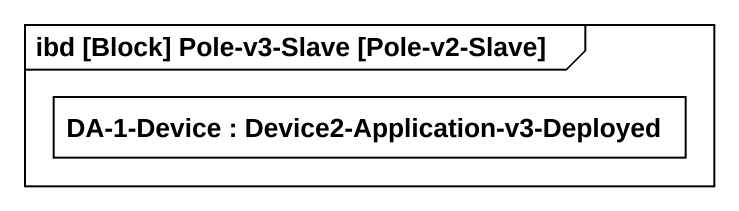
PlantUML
@startuml
mainframe ibd [Block] Pole-v3-Slave [Pole-v2-Slave]
rectangle "DA-1-Device : Device2-Application-v3-Deployed" as DA_1_Device
@enduml
